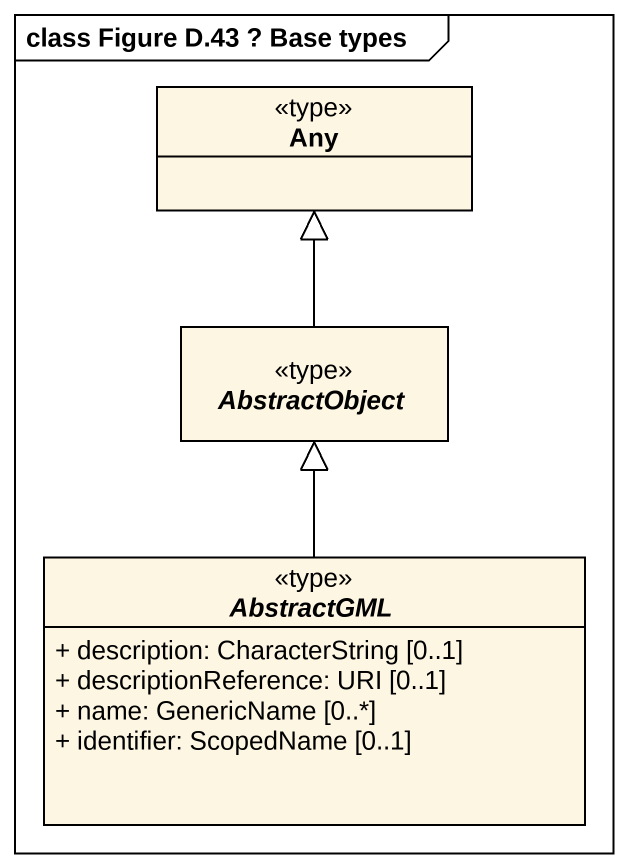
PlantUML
@startuml
mainframe class Figure D.43 ? Base types
hide circle
hide empty members
skinparam classAttributeIconSize 0
class Any <<type>>
abstract class AbstractObject <<type>>
abstract class AbstractGML <<type>> {
  + description: CharacterString [0..1]
  + descriptionReference: URI [0..1]
  + name: GenericName [0..*]
  + identifier: ScopedName [0..1]
}
AbstractObject -up-|> Any
AbstractGML -up-|> AbstractObject
@enduml
